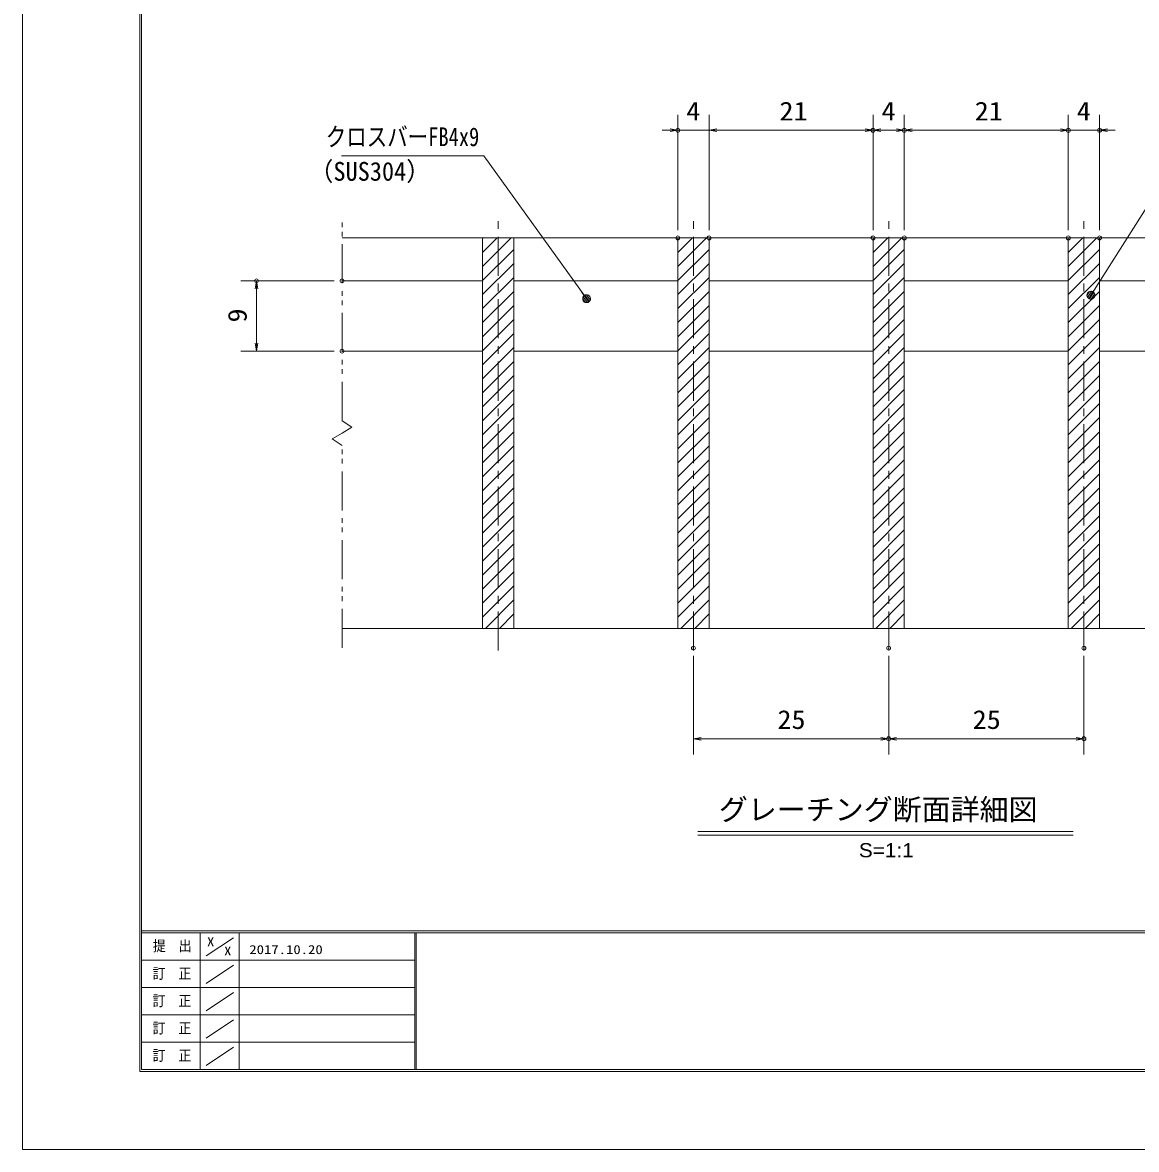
# Model space of a CAD drawing. Units: millimetres, scale not verified, with parts at other scales. Extents: x -1050 to 1050, y -742 to 742.
# Drawn here: x -1050 to -337, y -742 to -21 of the extents above; entities that cross this region are included whole.
import ezdxf
from ezdxf.enums import TextEntityAlignment as Align

# ---------------------------------------------------------------- set-up
doc = ezdxf.new("R2010")
doc.units = ezdxf.units.MM
doc.header["$LTSCALE"] = 5
doc.header["$PDMODE"] = 32
doc.header["$PDSIZE"] = 2.5
doc.linetypes.add('CHAIN1', pattern=[8, 5, -1, 1, -1])
doc.linetypes.add('DOUBLE_CHAIN1', pattern=[8.8, 5, -1, 0.6, -0.6, 0.6, -1])
for name, color, linetype, lineweight in [('0-0_7-図\u3000枠', 4, 'Continuous', 9), ('0-1_寸法注釈', 2, 'Continuous', 9), ('0-2_0', 2, 'Continuous', 9), ('0-3_DEFPOINTS', 134, 'Continuous', 9), ('0-6_想像線', 134, 'DOUBLE_CHAIN1', 9), ('0-7_ハッチング', 4, 'Continuous', 9), ('0-8_蓋', 5, 'Continuous', 9), ('0-9_中心線', 6, 'CHAIN1', 9)]:
    doc.layers.add(name, color=color, linetype=linetype, lineweight=lineweight)
doc.styles.add('HG丸ｺﾞｼｯｸM-PRO', font='')
doc.styles.add('ＭＳ ゴシック', font='')
doc.styles.get('HG丸ｺﾞｼｯｸM-PRO').set_extended_font_data('HG丸ｺﾞｼｯｸM-PRO')
doc.styles.get('ＭＳ ゴシック').set_extended_font_data('MS Gothic')

# ---------------------------------------------------------------- blocks, each defined once
blk = doc.blocks.new('_OPEN')
at = {"layer": '0-2_0'}
blk.add_line((0, 0), (-5, 0), dxfattribs=at)
blk.add_lwpolyline([(-5, 0.833), (0, 0), (-5, -0.833)], dxfattribs=at)
blk = doc.blocks.new('_Dot')
at = {"layer": '0-2_0'}
for p, q in [((-2.5, 0), (-5, 0)), ((2.445, 0.5), (-2.445, 0.5)), ((1.997, 1.5), (-1.997, 1.5)), ((2.289, -0.995), (-2.289, -0.995)), ((1.499, -1.995), (-1.499, -1.995))]:
    blk.add_line(p, q, dxfattribs=at)
for points in [[(2.5, 0), (2.48, 0.313), (2.421, 0.622), (2.324, 0.92), (2.191, 1.204), (2.023, 1.469), (1.822, 1.711), (1.594, 1.926), (1.34, 2.111), (1.064, 2.262), (0.773, 2.378), (0.468, 2.456), (0.157, 2.495), (-0.157, 2.495), (-0.468, 2.456), (-0.773, 2.378), (-1.064, 2.262), (-1.34, 2.111), (-1.594, 1.926), (-1.822, 1.711), (-2.023, 1.469), (-2.191, 1.204), (-2.324, 0.92), (-2.421, 0.622), (-2.48, 0.313), (-2.5, 0), (0, 0)], [(-2.5, 0), (-2.48, -0.313), (-2.421, -0.622), (-2.324, -0.92), (-2.191, -1.204), (-2.023, -1.469), (-1.822, -1.711), (-1.594, -1.926), (-1.34, -2.111), (-1.064, -2.262), (-0.773, -2.378), (-0.468, -2.456), (-0.157, -2.495), (0.157, -2.495), (0.468, -2.456), (0.773, -2.378), (1.064, -2.262), (1.34, -2.111), (1.594, -1.926), (1.822, -1.711), (2.023, -1.469), (2.191, -1.204), (2.324, -0.92), (2.421, -0.622), (2.48, -0.313), (2.5, 0), (0, 0)]]:
    blk.add_lwpolyline(points, close=True, dxfattribs=at)

msp = doc.modelspace()

# ---------------------------------------------------------------- linework, layer by layer
at = {"layer": '0-0_7-図\u3000枠'}
for p, q in [((-975, -692.5), (-975, 692.5)), ((-973.75, -691.25), (-973.75, 691.25)), ((998.75, -602.5), (-973.75, -602.5)), ((998.75, -603.75), (-973.75, -603.75)), ((-936.25, -691.192), (-936.25, -603.75)), ((-911.25, -603.75), (-911.25, -691.192)), ((-798.75, -603.75), (-798.75, -691.192)), ((-798, -603.75), (-798, -691.192)), ((-932.5, -618.606), (-915, -606.924)), ((-798.75, -621.25), (-973.75, -621.25)), ((-932.5, -636.247), (-915, -624.565)), ((-798.75, -638.75), (-973.75, -638.75)), ((-932.5, -653.747), (-915, -642.065)), ((-798.75, -656.25), (-973.75, -656.25)), ((-932.5, -671.247), (-915, -659.565)), ((-798.75, -673.75), (-973.75, -673.75)), ((-932.5, -688.747), (-915, -677.065)), ((1000, -692.5), (-975, -692.5)), ((998.75, -691.25), (-973.75, -691.25))]:
    msp.add_line(p, q, dxfattribs=at)
at = {"layer": '0-1_寸法注釈'}
for p, q in [((-630.45, -153.808), (-630.45, -79.9)), ((-610.45, -153.808), (-610.45, -79.9)), ((-610.45, -153.808), (-610.45, -79.9)), ((-505.45, -153.808), (-505.45, -79.9)), ((-505.45, -153.808), (-505.45, -79.9)), ((-485.45, -153.808), (-485.45, -79.9)), ((-485.45, -153.808), (-485.45, -79.9)), ((-380.45, -153.808), (-380.45, -79.9)), ((-380.45, -153.808), (-380.45, -79.9)), ((-360.45, -153.808), (-360.45, -79.9)), ((-635.45, -89.9), (-640.45, -89.9)), ((-610.45, -89.9), (-630.45, -89.9)), ((-605.45, -89.9), (-600.45, -89.9)), ((-605.45, -89.9), (-510.45, -89.9)), ((-500.45, -89.9), (-490.45, -89.9)), ((-480.45, -89.9), (-385.45, -89.9)), ((-385.45, -89.9), (-390.45, -89.9)), ((-380.45, -89.9), (-360.45, -89.9)), ((-355.45, -89.9), (-350.45, -89.9)), ((-850.45, -186.308), (-910.2, -186.308)), ((-900.2, -226.308), (-900.2, -191.308)), ((-850.45, -231.308), (-910.2, -231.308)), ((-620.45, -426.51), (-620.45, -489.529)), ((-495.45, -426.51), (-495.45, -489.529)), ((-495.45, -426.51), (-495.45, -489.529)), ((-370.45, -426.51), (-370.45, -489.529)), ((-615.45, -479.529), (-500.45, -479.529)), ((-490.45, -479.529), (-375.45, -479.529)), ((-617.576, -538.827), (-377.371, -538.827)), ((-617.576, -541.327), (-377.371, -541.327))]:
    msp.add_line(p, q, dxfattribs=at)
for points in [[(-845.854, -106.345), (-754.681, -106.345), (-689.457, -196.954)], [(-214.764, -110.417), (-311.954, -110.417), (-365.465, -194.666)]]:
    msp.add_lwpolyline(points, dxfattribs=at)
at = {"layer": '0-3_DEFPOINTS'}
msp.add_lwpolyline([(-1050, -742.5), (-1050, 742.5), (1050, 742.5), (1050, -742.5)], close=True, dxfattribs=at)
for p in [(-630.45, -89.9), (-505.45, -89.9), (-485.45, -89.9), (-380.45, -89.9), (-360.45, -89.9), (-630.45, -158.808), (-610.45, -158.808), (-505.45, -158.808), (-485.45, -158.808), (-380.45, -158.808), (-360.45, -158.808), (-900.2, -186.308), (-845.45, -186.308), (-845.45, -231.308), (-620.45, -421.51), (-495.45, -421.51), (-370.45, -421.51), (-495.45, -479.529), (-370.45, -479.529)]:
    msp.add_point(p, dxfattribs=at)
at = {"layer": '0-6_想像線'}
for p, q in [((-845.45, -275.859), (-845.45, -146.308)), ((-845.45, -275.859), (-839.157, -280.072)), ((-839.157, -280.072), (-845.45, -283.808)), ((-851.743, -287.545), (-845.45, -283.808)), ((-845.45, -291.757), (-851.743, -287.545)), ((-845.45, -421.308), (-845.45, -291.757))]:
    msp.add_line(p, q, dxfattribs=at)
at = {"layer": '0-7_ハッチング'}
for p, q in [((-755.45, -159.191), (-755.067, -158.808)), ((-755.45, -168.171), (-746.087, -158.808)), ((-755.45, -177.152), (-737.107, -158.808)), ((-630.45, -159.191), (-630.067, -158.808)), ((-630.45, -168.171), (-621.087, -158.808)), ((-630.45, -177.152), (-612.107, -158.808)), ((-505.45, -159.191), (-505.067, -158.808)), ((-505.45, -168.171), (-496.087, -158.808)), ((-505.45, -177.152), (-487.107, -158.808)), ((-380.45, -159.191), (-380.067, -158.808)), ((-380.45, -168.171), (-371.087, -158.808)), ((-380.45, -177.152), (-362.107, -158.808)), ((-755.45, -186.132), (-735.45, -166.132)), ((-630.45, -186.132), (-610.45, -166.132)), ((-505.45, -186.132), (-485.45, -166.132)), ((-380.45, -186.132), (-360.45, -166.132)), ((-755.45, -195.112), (-735.45, -175.112)), ((-630.45, -195.112), (-610.45, -175.112)), ((-505.45, -195.112), (-485.45, -175.112)), ((-380.45, -195.112), (-360.45, -175.112)), ((-755.45, -204.092), (-735.45, -184.092)), ((-630.45, -204.092), (-610.45, -184.092)), ((-505.45, -204.092), (-485.45, -184.092)), ((-380.45, -204.092), (-360.45, -184.092)), ((-755.45, -213.073), (-735.45, -193.073)), ((-630.45, -213.073), (-610.45, -193.073)), ((-505.45, -213.073), (-485.45, -193.073)), ((-380.45, -213.073), (-360.45, -193.073)), ((-755.45, -222.053), (-735.45, -202.053)), ((-630.45, -222.053), (-610.45, -202.053)), ((-505.45, -222.053), (-485.45, -202.053)), ((-380.45, -222.053), (-360.45, -202.053)), ((-755.45, -231.033), (-735.45, -211.033)), ((-630.45, -231.033), (-610.45, -211.033)), ((-505.45, -231.033), (-485.45, -211.033)), ((-380.45, -231.033), (-360.45, -211.033)), ((-755.45, -240.013), (-735.45, -220.013)), ((-630.45, -240.013), (-610.45, -220.013)), ((-505.45, -240.013), (-485.45, -220.013)), ((-380.45, -240.013), (-360.45, -220.013)), ((-755.45, -248.994), (-735.45, -228.994)), ((-630.45, -248.994), (-610.45, -228.994)), ((-505.45, -248.994), (-485.45, -228.994)), ((-380.45, -248.994), (-360.45, -228.994)), ((-755.45, -257.974), (-735.45, -237.974)), ((-630.45, -257.974), (-610.45, -237.974)), ((-505.45, -257.974), (-485.45, -237.974)), ((-380.45, -257.974), (-360.45, -237.974)), ((-755.45, -266.954), (-735.45, -246.954)), ((-630.45, -266.954), (-610.45, -246.954)), ((-505.45, -266.954), (-485.45, -246.954)), ((-380.45, -266.954), (-360.45, -246.954)), ((-755.45, -275.934), (-735.45, -255.934)), ((-630.45, -275.934), (-610.45, -255.934)), ((-505.45, -275.934), (-485.45, -255.934)), ((-380.45, -275.934), (-360.45, -255.934)), ((-755.45, -284.915), (-735.45, -264.915)), ((-630.45, -284.915), (-610.45, -264.915)), ((-505.45, -284.915), (-485.45, -264.915)), ((-380.45, -284.915), (-360.45, -264.915)), ((-755.45, -293.895), (-735.45, -273.895)), ((-630.45, -293.895), (-610.45, -273.895)), ((-505.45, -293.895), (-485.45, -273.895)), ((-380.45, -293.895), (-360.45, -273.895)), ((-755.45, -302.875), (-735.45, -282.875)), ((-630.45, -302.875), (-610.45, -282.875)), ((-505.45, -302.875), (-485.45, -282.875)), ((-380.45, -302.875), (-360.45, -282.875)), ((-755.45, -311.855), (-735.45, -291.855)), ((-630.45, -311.855), (-610.45, -291.855)), ((-505.45, -311.855), (-485.45, -291.855)), ((-380.45, -311.855), (-360.45, -291.855)), ((-755.45, -320.836), (-735.45, -300.836)), ((-630.45, -320.836), (-610.45, -300.836)), ((-505.45, -320.836), (-485.45, -300.836)), ((-380.45, -320.836), (-360.45, -300.836)), ((-755.45, -329.816), (-735.45, -309.816)), ((-630.45, -329.816), (-610.45, -309.816)), ((-505.45, -329.816), (-485.45, -309.816)), ((-380.45, -329.816), (-360.45, -309.816)), ((-755.45, -338.796), (-735.45, -318.796)), ((-630.45, -338.796), (-610.45, -318.796)), ((-505.45, -338.796), (-485.45, -318.796)), ((-380.45, -338.796), (-360.45, -318.796)), ((-755.45, -347.776), (-735.45, -327.776)), ((-630.45, -347.776), (-610.45, -327.776)), ((-505.45, -347.776), (-485.45, -327.776)), ((-380.45, -347.776), (-360.45, -327.776)), ((-755.45, -356.757), (-735.45, -336.757)), ((-630.45, -356.757), (-610.45, -336.757)), ((-505.45, -356.757), (-485.45, -336.757)), ((-380.45, -356.757), (-360.45, -336.757)), ((-755.45, -365.737), (-735.45, -345.737)), ((-630.45, -365.737), (-610.45, -345.737)), ((-505.45, -365.737), (-485.45, -345.737)), ((-380.45, -365.737), (-360.45, -345.737)), ((-755.45, -374.717), (-735.45, -354.717)), ((-630.45, -374.717), (-610.45, -354.717)), ((-505.45, -374.717), (-485.45, -354.717)), ((-380.45, -374.717), (-360.45, -354.717)), ((-755.45, -383.697), (-735.45, -363.697)), ((-630.45, -383.697), (-610.45, -363.697)), ((-505.45, -383.697), (-485.45, -363.697)), ((-380.45, -383.697), (-360.45, -363.697)), ((-755.45, -392.678), (-735.45, -372.678)), ((-630.45, -392.678), (-610.45, -372.678)), ((-505.45, -392.678), (-485.45, -372.678)), ((-380.45, -392.678), (-360.45, -372.678)), ((-755.45, -401.658), (-735.45, -381.658)), ((-630.45, -401.658), (-610.45, -381.658)), ((-505.45, -401.658), (-485.45, -381.658)), ((-380.45, -401.658), (-360.45, -381.658)), ((-753.62, -408.808), (-735.45, -390.638)), ((-628.62, -408.808), (-610.45, -390.638)), ((-503.62, -408.808), (-485.45, -390.638)), ((-378.62, -408.808), (-360.45, -390.638)), ((-744.64, -408.808), (-735.45, -399.618)), ((-619.64, -408.808), (-610.45, -399.618)), ((-494.64, -408.808), (-485.45, -399.618)), ((-369.64, -408.808), (-360.45, -399.618)), ((-735.66, -408.808), (-735.45, -408.599)), ((-610.66, -408.808), (-610.45, -408.599)), ((-485.66, -408.808), (-485.45, -408.599)), ((-360.66, -408.808), (-360.45, -408.599))]:
    msp.add_line(p, q, dxfattribs=at)
for points in [[(-735.45, -158.808), (-755.45, -158.808), (-755.45, -408.808), (-735.45, -408.808)], [(-610.45, -158.808), (-630.45, -158.808), (-630.45, -408.808), (-610.45, -408.808)], [(-485.45, -158.808), (-505.45, -158.808), (-505.45, -408.808), (-485.45, -408.808)], [(-360.45, -158.808), (-380.45, -158.808), (-380.45, -408.808), (-360.45, -408.808)]]:
    msp.add_lwpolyline(points, close=True, dxfattribs=at)
at = {"layer": '0-8_蓋'}
for p, q in [((-845.45, -158.808), (-145.45, -158.808)), ((-755.45, -158.808), (-735.45, -158.808)), ((-755.45, -158.808), (-755.45, -408.808)), ((-735.45, -408.808), (-735.45, -158.808)), ((-630.45, -158.808), (-610.45, -158.808)), ((-630.45, -158.808), (-630.45, -408.808)), ((-610.45, -408.808), (-610.45, -158.808)), ((-505.45, -158.808), (-485.45, -158.808)), ((-505.45, -158.808), (-505.45, -408.808)), ((-485.45, -408.808), (-485.45, -158.808)), ((-380.45, -158.808), (-360.45, -158.808)), ((-380.45, -158.808), (-380.45, -408.808)), ((-360.45, -408.808), (-360.45, -158.808)), ((-845.45, -186.308), (-755.45, -186.308)), ((-735.45, -186.308), (-630.45, -186.308)), ((-610.45, -186.308), (-505.45, -186.308)), ((-485.45, -186.308), (-380.45, -186.308)), ((-360.45, -186.308), (-255.45, -186.308)), ((-845.45, -231.308), (-755.45, -231.308)), ((-735.45, -231.308), (-630.45, -231.308)), ((-610.45, -231.308), (-505.45, -231.308)), ((-485.45, -231.308), (-380.45, -231.308)), ((-360.45, -231.308), (-255.45, -231.308)), ((-845.45, -408.808), (-145.45, -408.808)), ((-755.45, -408.808), (-735.45, -408.808)), ((-630.45, -408.808), (-610.45, -408.808)), ((-505.45, -408.808), (-485.45, -408.808)), ((-380.45, -408.808), (-360.45, -408.808))]:
    msp.add_line(p, q, dxfattribs=at)
at = {"layer": '0-9_中心線'}
for p, q in [((-745.45, -423.035), (-745.45, -146.106)), ((-620.45, -423.035), (-620.45, -146.106)), ((-495.45, -423.035), (-495.45, -146.106)), ((-370.45, -423.035), (-370.45, -146.106))]:
    msp.add_line(p, q, dxfattribs=at)

# ---------------------------------------------------------------- block references
at = {"layer": '0-1_寸法注釈'}
for p in [(-630.45, -89.9), (-505.45, -89.9), (-485.45, -89.9), (-380.45, -89.9), (-380.45, -89.9), (-495.45, -479.529), (-370.45, -479.529)]:
    msp.add_blockref('_OPEN', p, dxfattribs=at)
for name, p, rotation in [('_OPEN', (-610.45, -89.9), 180), ('_OPEN', (-610.45, -89.9), 180), ('_OPEN', (-505.45, -89.9), 180), ('_OPEN', (-485.45, -89.9), 180), ('_OPEN', (-360.45, -89.9), 180), ('_OPEN', (-900.2, -186.308), 90), ('_Dot', (-688.867, -197.761), 306.16213), ('_Dot', (-366.009, -195.506), 237.09638), ('_OPEN', (-900.2, -231.308), 270), ('_OPEN', (-620.45, -479.529), 180), ('_OPEN', (-495.45, -479.529), 180)]:
    msp.add_blockref(name, p, dxfattribs=dict(at, rotation=rotation))

# ---------------------------------------------------------------- texts
at = {"layer": '0-0_7-図\u3000枠', "color": 5, "style": 'ＭＳ ゴシック'}
for s, height, width, p in [('提\u3000出', 6.745, 0.9, (-966.593, -617.56)), ('X', 5.755, 1.2, (-931.902, -614.076)), ('X', 5.755, 1.2, (-920.995, -620.022)), ('2017.10.20', 5.755, 1.2, (-904.801, -619.113)), ('訂\u3000正', 6.745, 0.9, (-966.76, -635.201)), ('訂\u3000正', 6.745, 0.9, (-966.76, -652.701)), ('訂\u3000正', 6.745, 0.9, (-966.76, -670.201)), ('訂\u3000正', 6.745, 0.9, (-966.76, -687.701))]:
    msp.add_text(s, height=height, dxfattribs=dict(at, width=width)).set_placement(p, align=Align.BOTTOM_LEFT)
at = {"layer": '0-1_寸法注釈', "color": 7}
for s, height, style, width, p in [('4', 12.02, 'ＭＳ ゴシック', 1.1, (-625.035, -87.213)), ('21', 12.02, 'ＭＳ ゴシック', 1.1, (-565.373, -87.213)), ('4', 12.02, 'ＭＳ ゴシック', 1.1, (-500.035, -87.213)), ('21', 12.02, 'ＭＳ ゴシック', 1.1, (-440.373, -87.213)), ('4', 12.02, 'ＭＳ ゴシック', 1.1, (-375.035, -87.213)), ('クロスバーFB4x9', 12.02, 'ＭＳ ゴシック', 0.8, (-855.875, -103.658)), ('（SUS304）', 12.02, 'ＭＳ ゴシック', 0.95, (-866.542, -125.801)), ('25', 12.02, 'ＭＳ ゴシック', 1.1, (-566.683, -476.842)), ('25', 12.02, 'ＭＳ ゴシック', 1.1, (-441.683, -476.842)), ('S=1:1', 9.054, 'HG丸ｺﾞｼｯｸM-PRO', 1.1, (-514.549, -558.128))]:
    msp.add_text(s, height=height, dxfattribs=dict(at, style=style, width=width)).set_placement(p, align=Align.BOTTOM_LEFT)
at = {"layer": '0-1_寸法注釈', "color": 7, "style": 'ＭＳ ゴシック', "width": 1.1}
msp.add_text('9', height=12.02, rotation=90, dxfattribs=at).set_placement((-902.887, -212.957), align=Align.BOTTOM_LEFT)
at = {"layer": '0-1_寸法注釈', "color": 7, "style": 'HG丸ｺﾞｼｯｸM-PRO'}
msp.add_text('グレーチング断面詳細図', height=13.6, dxfattribs=at).set_placement((-604.214, -535.716), align=Align.BOTTOM_LEFT)

doc.saveas('drawing.dxf')
